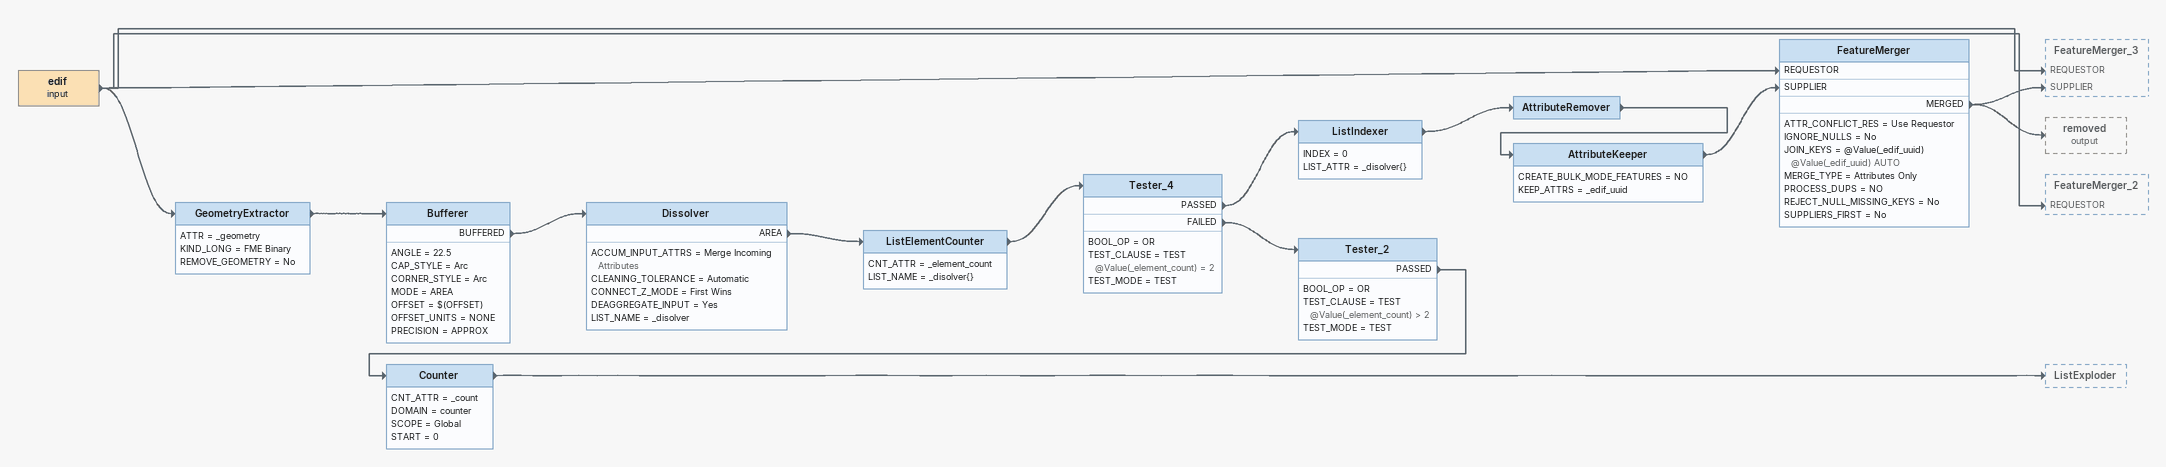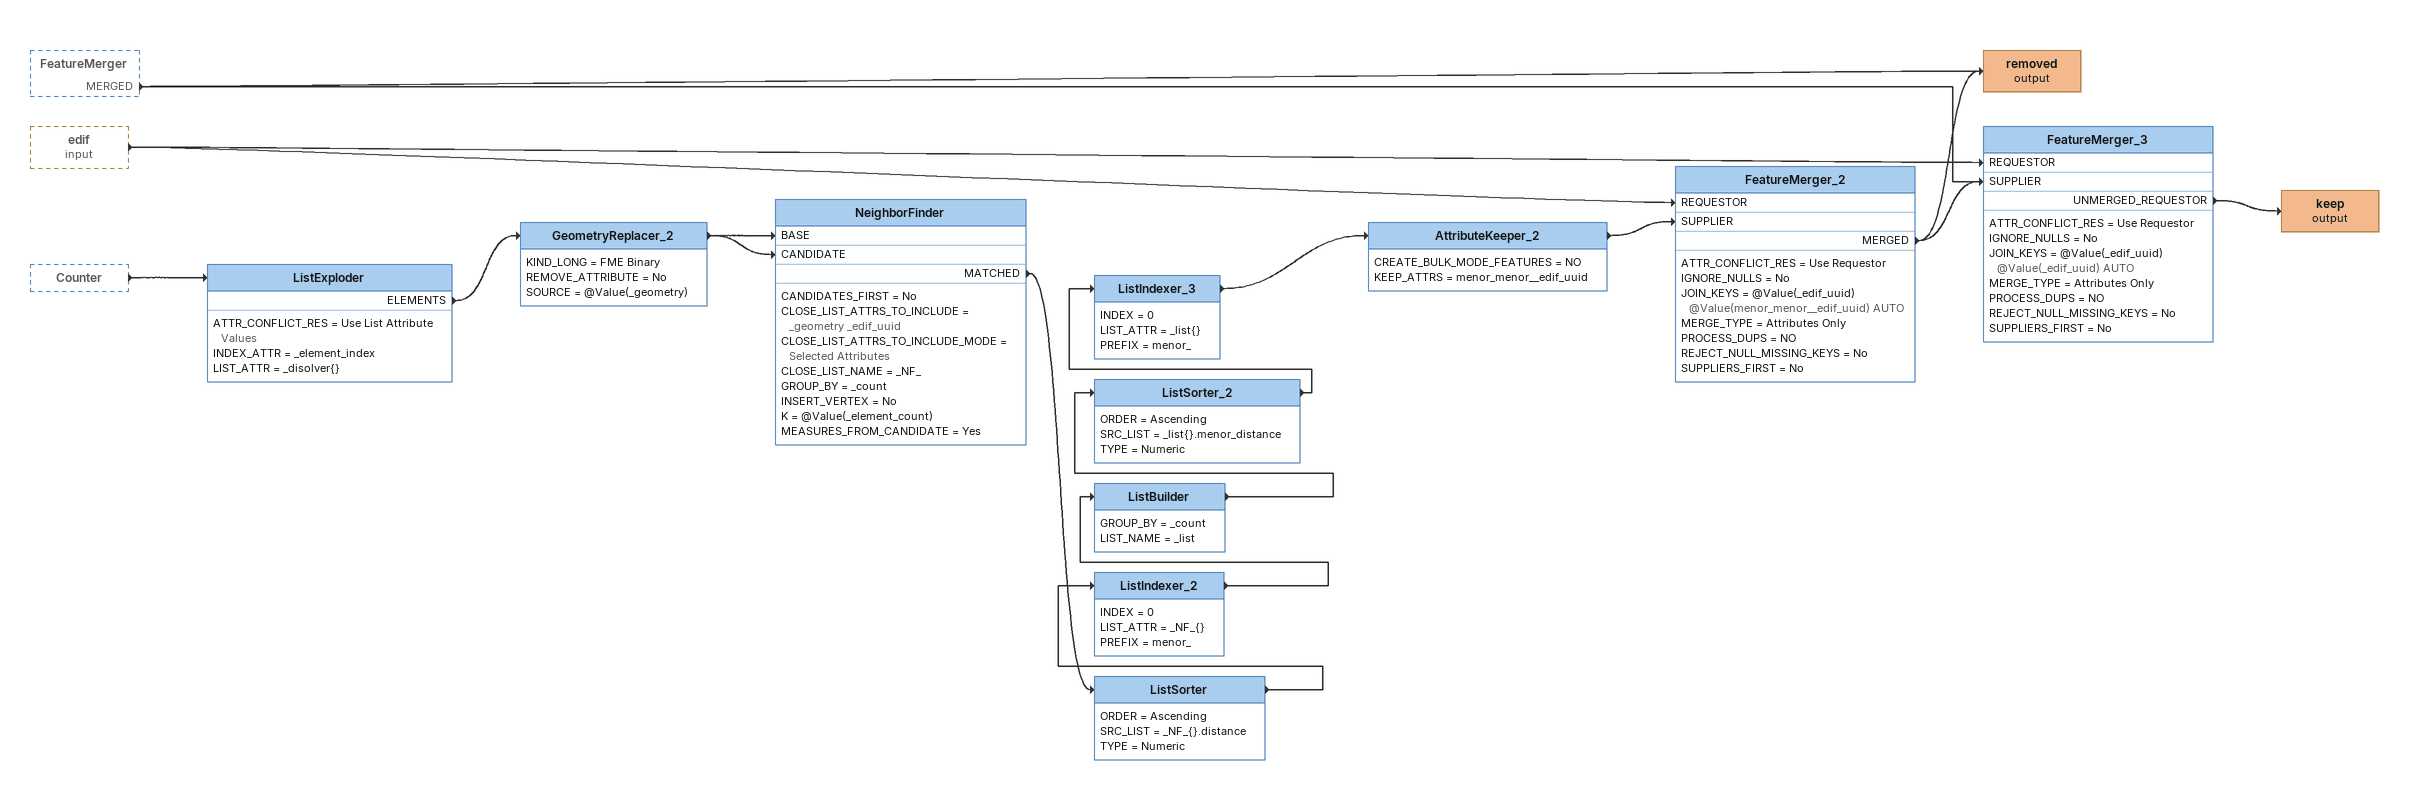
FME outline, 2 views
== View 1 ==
edif (input)
    -> GeometryExtractor
    -> FeatureMerger_2 [REQUESTOR]
    -> FeatureMerger [REQUESTOR]
    -> FeatureMerger_3 [REQUESTOR]
GeometryExtractor
    ATTR = _geometry
    KIND_LONG = FME Binary
    REMOVE_GEOMETRY = No
    -> Bufferer
Bufferer
    ANGLE = 22.5
    CAP_STYLE = Arc
    CORNER_STYLE = Arc
    MODE = AREA
    OFFSET = $(OFFSET)
    OFFSET_UNITS = NONE
    PRECISION = APPROX
    BUFFERED -> Dissolver
Dissolver
    ACCUM_INPUT_ATTRS = Merge Incoming Attributes
    CLEANING_TOLERANCE = Automatic
    CONNECT_Z_MODE = First Wins
    DEAGGREGATE_INPUT = Yes
    LIST_NAME = _disolver
    AREA -> ListElementCounter
ListElementCounter
    CNT_ATTR = _element_count
    LIST_NAME = _disolver{}
    -> Tester_4
Tester_4
    BOOL_OP = OR
    TEST_CLAUSE = TEST @Value(_element_count) = 2
    TEST_MODE = TEST
    PASSED -> ListIndexer
    FAILED -> Tester_2
ListIndexer
    INDEX = 0
    LIST_ATTR = _disolver{}
    -> AttributeRemover
AttributeRemover
    -> AttributeKeeper
AttributeKeeper
    CREATE_BULK_MODE_FEATURES = NO
    KEEP_ATTRS = _edif_uuid
    -> FeatureMerger [SUPPLIER]
FeatureMerger
    ATTR_CONFLICT_RES = Use Requestor
    IGNORE_NULLS = No
    JOIN_KEYS = @Value(_edif_uuid) @Value(_edif_uuid) AUTO
    MERGE_TYPE = Attributes Only
    PROCESS_DUPS = NO
    REJECT_NULL_MISSING_KEYS = No
    SUPPLIERS_FIRST = No
    MERGED -> FeatureMerger_3 [SUPPLIER]
    MERGED -> removed (output)
Tester_2
    BOOL_OP = OR
    TEST_CLAUSE = TEST @Value(_element_count) > 2
    TEST_MODE = TEST
    PASSED -> Counter
Counter
    CNT_ATTR = _count
    DOMAIN = counter
    SCOPE = Global
    START = 0
    -> ListExploder

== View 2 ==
FeatureMerger [outside]
    MERGED -> FeatureMerger_3 [SUPPLIER]
    MERGED -> removed (output)
edif (input) [outside]
    -> FeatureMerger_2 [REQUESTOR]
    -> FeatureMerger_3 [REQUESTOR]
Counter [outside]
    -> ListExploder
ListExploder
    ATTR_CONFLICT_RES = Use List Attribute Values
    INDEX_ATTR = _element_index
    LIST_ATTR = _disolver{}
    ELEMENTS -> GeometryReplacer_2
GeometryReplacer_2
    KIND_LONG = FME Binary
    REMOVE_ATTRIBUTE = No
    SOURCE = @Value(_geometry)
    -> NeighborFinder [BASE]
    -> NeighborFinder [CANDIDATE]
NeighborFinder
    CANDIDATES_FIRST = No
    CLOSE_LIST_ATTRS_TO_INCLUDE = _geometry _edif_uuid
    CLOSE_LIST_ATTRS_TO_INCLUDE_MODE = Selected Attributes
    CLOSE_LIST_NAME = _NF_
    GROUP_BY = _count
    INSERT_VERTEX = No
    K = @Value(_element_count)
    MEASURES_FROM_CANDIDATE = Yes
    MATCHED -> ListSorter
ListSorter
    ORDER = Ascending
    SRC_LIST = _NF_{}.distance
    TYPE = Numeric
    -> ListIndexer_2
ListIndexer_2
    INDEX = 0
    LIST_ATTR = _NF_{}
    PREFIX = menor_
    -> ListBuilder
ListBuilder
    GROUP_BY = _count
    LIST_NAME = _list
    -> ListSorter_2
ListSorter_2
    ORDER = Ascending
    SRC_LIST = _list{}.menor_distance
    TYPE = Numeric
    -> ListIndexer_3
ListIndexer_3
    INDEX = 0
    LIST_ATTR = _list{}
    PREFIX = menor_
    -> AttributeKeeper_2
AttributeKeeper_2
    CREATE_BULK_MODE_FEATURES = NO
    KEEP_ATTRS = menor_menor__edif_uuid
    -> FeatureMerger_2 [SUPPLIER]
FeatureMerger_2
    ATTR_CONFLICT_RES = Use Requestor
    IGNORE_NULLS = No
    JOIN_KEYS = @Value(_edif_uuid) @Value(menor_menor__edif_uuid) AUTO
    MERGE_TYPE = Attributes Only
    PROCESS_DUPS = NO
    REJECT_NULL_MISSING_KEYS = No
    SUPPLIERS_FIRST = No
    MERGED -> FeatureMerger_3 [SUPPLIER]
    MERGED -> removed (output)
removed (output)
FeatureMerger_3
    ATTR_CONFLICT_RES = Use Requestor
    IGNORE_NULLS = No
    JOIN_KEYS = @Value(_edif_uuid) @Value(_edif_uuid) AUTO
    MERGE_TYPE = Attributes Only
    PROCESS_DUPS = NO
    REJECT_NULL_MISSING_KEYS = No
    SUPPLIERS_FIRST = No
    UNMERGED_REQUESTOR -> keep (output)
keep (output)
